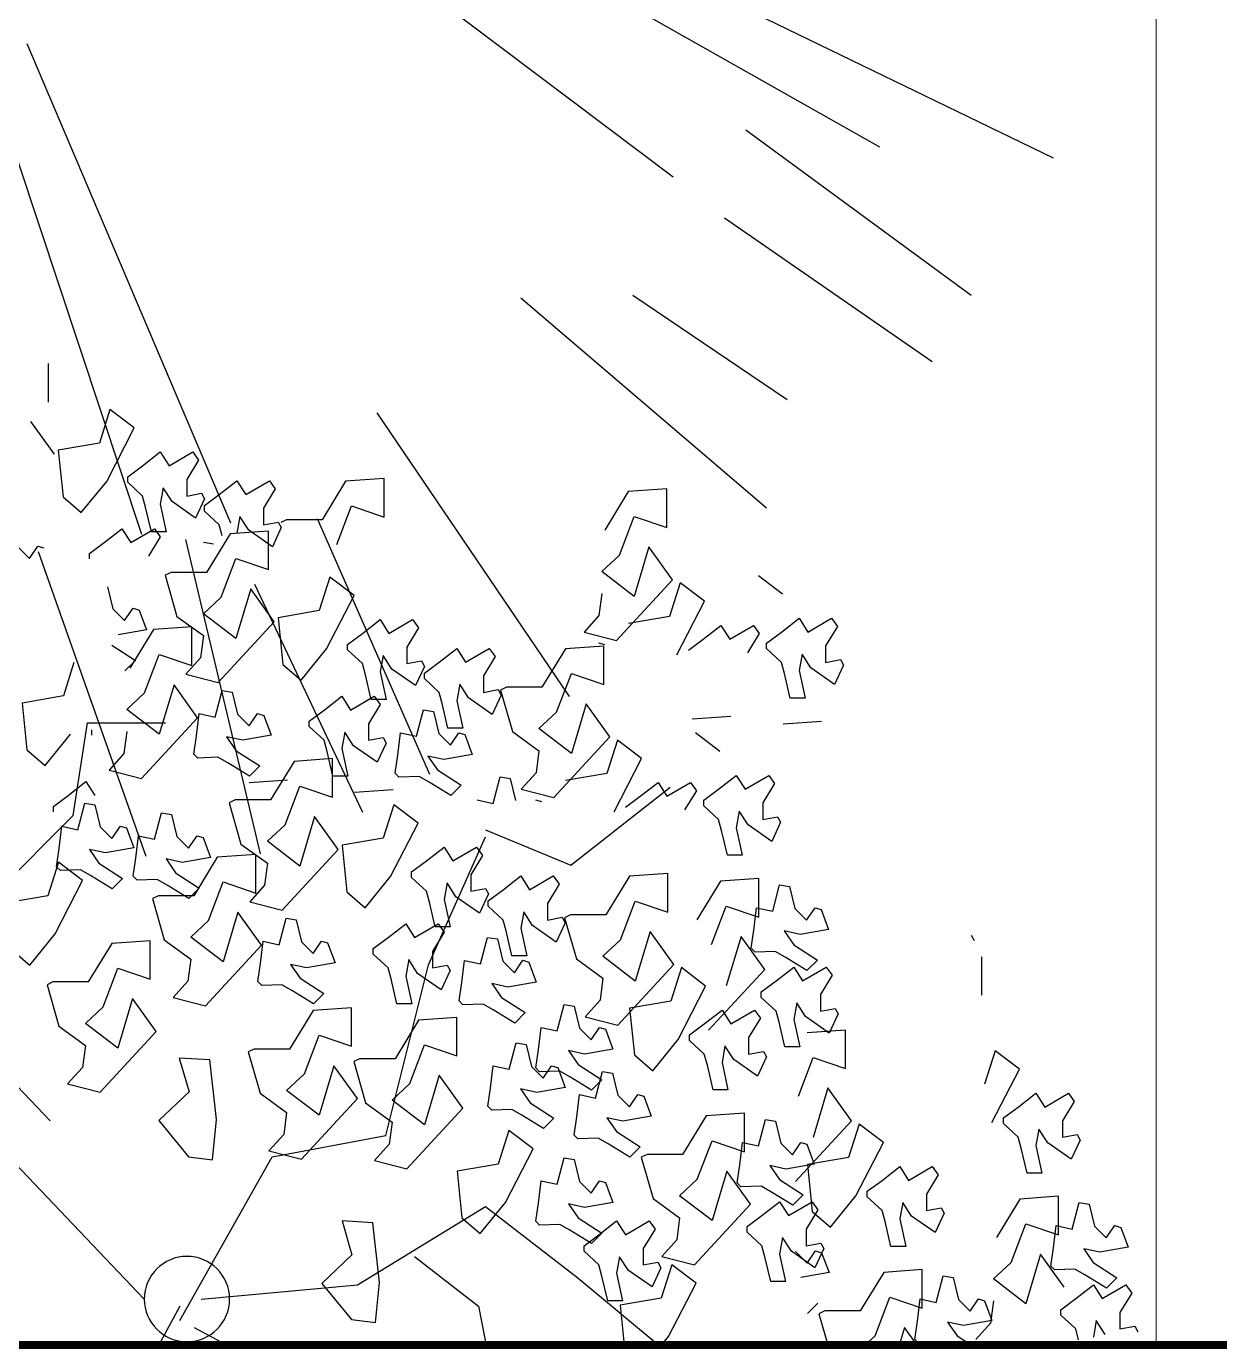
# Model space of a CAD drawing. Header units: metres. Extents: x -1655 to 449, y 40 to 361.
# Drawn here: x 144.75 to 145.338, y 49.435 to 50.084 of the extents above; entities that cross this region are included whole.
import ezdxf

# ---------------------------------------------------------------- set-up
doc = ezdxf.new("R2010")
doc.units = ezdxf.units.M
doc.header["$MEASUREMENT"] = 0
doc.linetypes.add('ACAD_ISO10W100', pattern=[18, 12, -3, 0, -3])
doc.layers.add('13', color=13, linetype='Continuous', lineweight=9)
doc.layers.add('Layer5', color=31, linetype='Continuous', lineweight=9)
doc.layers.add('paisajismo', color=7, linetype='Continuous')

# ---------------------------------------------------------------- blocks, each defined once
blk = doc.blocks.new('derakht1')
at = {"layer": 'paisajismo', "color": 96}
for p, q in [((4591.6645, 2088.10408), (4591.78703, 2088.03484)), ((4591.65431, 2088.09522), (4591.74302, 2088.02844)), ((4591.59147, 2088.06733), (4591.6297, 2087.95225)), ((4591.75827, 2088.0643), (4591.82402, 2088.03248)), ((4591.60524, 2088.05685), (4591.64868, 2087.95466)), ((4591.75852, 2088.03846), (4591.80656, 2088.00321)), ((4591.75396, 2088.01968), (4591.79821, 2087.98905)), ((4591.71051, 2088.00262), (4591.76289, 2087.95789)), ((4591.73445, 2088.00319), (4591.76731, 2087.98092)), ((4591.67981, 2087.97809), (4591.72085, 2087.91766)), ((4591.66711, 2087.95559), (4591.69109, 2087.90104)), ((4591.63903, 2087.95111), (4591.65496, 2087.8841)), ((4591.60762, 2087.94855), (4591.63061, 2087.88362)), ((4591.65377, 2087.94161), (4591.67678, 2087.89295))]:
    blk.add_line(p, q, dxfattribs=at)
blk = doc.blocks.new('A$C78ED2221')
at = {"layer": 'paisajismo', "color": 86}
for p, q in [((1.3266, 2.6002), (1.3185, 2.6046)), ((1.3225, 2.5788), (1.3266, 2.6002)), ((1.3748, 2.596), (1.3467, 2.5788)), ((1.3868, 2.5874), (1.3748, 2.596)), ((1.4416, 2.5906), (1.4343, 2.5492)), ((1.4706, 2.5798), (1.4416, 2.5906)), ((1.3467, 2.5788), (1.3225, 2.5788)), ((1.3667, 2.5529), (1.3868, 2.5874)), ((1.397, 2.5744), (1.3818, 2.5592)), ((1.4192, 2.5399), (1.397, 2.5744)), ((1.4552, 2.5588), (1.4732, 2.5711)), ((1.4732, 2.5711), (1.4706, 2.5798)), ((1.3145, 2.5573), (1.3346, 2.5443)), ((1.3868, 2.54), (1.3667, 2.5529)), ((1.3818, 2.5592), (1.4013, 2.5275)), ((1.4723, 2.5417), (1.4552, 2.5588)), ((1.3346, 2.5443), (1.3104, 2.54)), ((1.3667, 2.5142), (1.3868, 2.54)), ((1.4394, 2.5259), (1.4192, 2.5399)), ((1.4343, 2.5492), (1.4394, 2.5259)), ((1.5043, 2.534), (1.4723, 2.5417)), ((1.5067, 2.5194), (1.5043, 2.534)), ((1.3065, 2.5185), (1.3225, 2.5142)), ((1.3225, 2.5142), (1.3426, 2.4927)), ((1.3506, 2.4927), (1.3667, 2.5142)), ((1.4013, 2.5275), (1.4095, 2.5131)), ((1.4095, 2.5131), (1.4085, 2.4837)), ((1.4682, 2.5093), (1.5067, 2.5194)), ((1.598, 2.5207), (1.5699, 2.5078)), ((1.606, 2.5164), (1.598, 2.5207)), ((1.602, 2.495), (1.606, 2.5164)), ((1.3834, 2.4976), (1.4315, 2.4631)), ((1.4732, 2.4859), (1.4682, 2.5093)), ((1.5699, 2.5078), (1.5939, 2.4734)), ((1.6261, 2.495), (1.602, 2.495)), ((1.6542, 2.5121), (1.6261, 2.495)), ((1.6461, 2.4691), (1.6662, 2.5036)), ((1.6662, 2.5036), (1.6542, 2.5121)), ((1.3426, 2.4927), (1.3506, 2.4927)), ((1.4085, 2.4837), (1.4142, 2.478)), ((1.4142, 2.478), (1.4408, 2.4819)), ((1.4408, 2.4819), (1.4732, 2.4859)), ((1.4596, 2.489), (1.5159, 2.489)), ((1.4758, 2.4416), (1.4596, 2.489)), ((1.5159, 2.489), (1.5119, 2.433)), ((1.4315, 2.4631), (1.3592, 2.4416)), ((1.5899, 2.4561), (1.5498, 2.4648)), ((1.5498, 2.4648), (1.5498, 2.4433)), ((1.614, 2.4605), (1.5899, 2.4561)), ((1.5939, 2.4734), (1.614, 2.4605)), ((1.6662, 2.4561), (1.6461, 2.4691)), ((1.6461, 2.4304), (1.6662, 2.4561)), ((1.5498, 2.4433), (1.5859, 2.4347)), ((1.5119, 2.433), (1.4557, 2.3986)), ((1.5859, 2.4347), (1.602, 2.4304)), ((1.602, 2.4304), (1.6221, 2.4088)), ((1.6234, 2.3921), (1.7013, 2.4323)), ((1.6301, 2.4088), (1.6461, 2.4304)), ((1.7013, 2.4323), (1.7281, 2.3969)), ((1.6221, 2.4088), (1.6301, 2.4088)), ((1.3347, 2.3921), (1.3274, 2.3508)), ((1.3637, 2.3814), (1.3347, 2.3921)), ((1.3663, 2.3727), (1.3637, 2.3814)), ((1.7281, 2.3969), (1.6793, 2.3814)), ((1.3123, 2.3415), (1.2901, 2.376)), ((1.3483, 2.3604), (1.3663, 2.3727)), ((1.3654, 2.3433), (1.3483, 2.3604)), ((1.809, 2.3772), (1.8652, 2.3772)), ((1.8969, 2.3619), (1.8889, 2.3662)), ((1.3325, 2.3274), (1.3123, 2.3415)), ((1.3274, 2.3508), (1.3325, 2.3274)), ((1.3974, 2.3356), (1.3654, 2.3433)), ((1.3612, 2.3108), (1.3998, 2.321)), ((1.3998, 2.321), (1.3974, 2.3356)), ((1.4911, 2.3223), (1.463, 2.3094)), ((1.4991, 2.318), (1.4911, 2.3223)), ((1.3663, 2.2875), (1.3612, 2.3108)), ((1.463, 2.3094), (1.487, 2.275)), ((1.4951, 2.2965), (1.4991, 2.318)), ((1.5473, 2.3137), (1.5192, 2.2965)), ((1.5392, 2.2706), (1.5593, 2.3051)), ((1.5593, 2.3051), (1.5473, 2.3137)), ((1.2765, 2.2991), (1.3246, 2.2647)), ((1.3016, 2.2852), (1.3073, 2.2796)), ((1.3073, 2.2796), (1.3339, 2.2835)), ((1.3339, 2.2835), (1.3663, 2.2875)), ((1.3689, 2.2431), (1.3527, 2.2905)), ((1.3527, 2.2905), (1.409, 2.2905)), ((1.409, 2.2905), (1.405, 2.2345)), ((1.5192, 2.2965), (1.4951, 2.2965)), ((1.3246, 2.2647), (1.2523, 2.2431)), ((1.4429, 2.2664), (1.4429, 2.2449)), ((1.483, 2.2577), (1.4429, 2.2664)), ((1.487, 2.275), (1.5071, 2.262)), ((1.5593, 2.2577), (1.5392, 2.2706)), ((1.4429, 2.2449), (1.479, 2.2363)), ((1.5071, 2.262), (1.483, 2.2577)), ((1.5392, 2.2319), (1.5593, 2.2577)), ((1.405, 2.2345), (1.3488, 2.2002)), ((1.479, 2.2363), (1.4951, 2.2319)), ((1.4951, 2.2319), (1.5152, 2.2104)), ((1.5165, 2.1936), (1.5944, 2.2338)), ((1.5232, 2.2104), (1.5392, 2.2319)), ((1.5944, 2.2338), (1.6212, 2.1984)), ((1.5152, 2.2104), (1.5232, 2.2104)), ((1.4709, 2.1566), (1.5165, 2.1936)), ((1.5374, 2.1056), (1.6258, 2.1874)), ((1.6212, 2.1984), (1.5724, 2.1829)), ((1.6258, 2.1874), (1.6739, 2.1529)), ((1.5724, 2.1829), (1.5621, 2.123)), ((1.7182, 2.1314), (1.7021, 2.1788)), ((1.7021, 2.1788), (1.7583, 2.1788)), ((1.782, 2.1678), (1.7538, 2.1548)), ((1.7583, 2.1788), (1.7543, 2.1228)), ((1.79, 2.1634), (1.782, 2.1678)), ((2.2905, 2.1755), (2.2624, 2.1626)), ((2.2985, 2.1712), (2.2905, 2.1755)), ((2.2945, 2.1497), (2.2985, 2.1712)), ((1.4046, 2.1546), (1.3973, 2.1133)), ((1.4336, 2.1438), (1.4046, 2.1546)), ((1.494, 2.1299), (1.4709, 2.1566)), ((1.6739, 2.1529), (1.6017, 2.1314)), ((1.7538, 2.1548), (1.7779, 2.1205)), ((1.7859, 2.142), (1.79, 2.1634)), ((1.8382, 2.1592), (1.8101, 2.142)), ((1.8301, 2.1161), (1.8502, 2.1506)), ((1.8502, 2.1506), (1.8382, 2.1592)), ((1.905, 2.1538), (1.8977, 2.1124)), ((1.9341, 2.143), (1.905, 2.1538)), ((2.2624, 2.1626), (2.2865, 2.1282)), ((2.3186, 2.1497), (2.2945, 2.1497)), ((2.3468, 2.1669), (2.3186, 2.1497)), ((2.3386, 2.1239), (2.3587, 2.1583)), ((2.3587, 2.1583), (2.3468, 2.1669)), ((1.4398, 2.147), (1.4116, 2.1341)), ((1.4116, 2.1341), (1.4357, 2.0997)), ((1.4182, 2.1228), (1.4362, 2.1351)), ((1.4362, 2.1351), (1.4336, 2.1438)), ((1.4478, 2.1427), (1.4398, 2.147)), ((1.4437, 2.1213), (1.4478, 2.1427)), ((1.4879, 2.0954), (1.508, 2.1299)), ((1.5621, 2.123), (1.494, 2.1299)), ((1.508, 2.1299), (1.496, 2.1384)), ((1.5628, 2.133), (1.5555, 2.0917)), ((1.5919, 2.1223), (1.5628, 2.133)), ((1.662, 2.1099), (1.7182, 2.1314)), ((1.8101, 2.142), (1.7859, 2.142)), ((1.8604, 2.1376), (1.8452, 2.1224)), ((1.8827, 2.1031), (1.8604, 2.1376)), ((1.9186, 2.122), (1.9367, 2.1343)), ((1.9367, 2.1343), (1.9341, 2.143)), ((2.2084, 2.1438), (2.2044, 2.0878)), ((1.4353, 2.1057), (1.4182, 2.1228)), ((1.4679, 2.1213), (1.4437, 2.1213)), ((1.5182, 2.1169), (1.503, 2.1016)), ((1.5405, 2.0823), (1.5182, 2.1169)), ((1.5764, 2.1013), (1.5945, 2.1135)), ((1.5945, 2.1135), (1.5919, 2.1223)), ((1.7738, 2.1032), (1.7337, 2.1119)), ((1.7337, 2.1119), (1.7337, 2.0903)), ((1.7779, 2.1205), (1.798, 2.1075)), ((1.8502, 2.1032), (1.8301, 2.1161)), ((1.8452, 2.1224), (1.8647, 2.0907)), ((1.8977, 2.1124), (1.9028, 2.0891)), ((1.9357, 2.1049), (1.9186, 2.122)), ((2.2423, 2.1196), (2.2423, 2.0981)), ((2.2824, 2.1109), (2.2423, 2.1196)), ((2.3066, 2.1153), (2.2824, 2.1109)), ((2.2865, 2.1282), (2.3066, 2.1153)), ((2.3587, 2.1109), (2.3386, 2.1239)), ((2.3386, 2.0851), (2.3587, 2.1109)), ((1.4316, 2.0824), (1.3915, 2.0911)), ((1.3915, 2.0911), (1.3915, 2.0696)), ((1.4357, 2.0997), (1.4558, 2.0868)), ((1.508, 2.0824), (1.4879, 2.0954)), ((1.503, 2.1016), (1.5225, 2.07)), ((1.5555, 2.0917), (1.5606, 2.0683)), ((1.5935, 2.0842), (1.5764, 2.1013)), ((1.798, 2.1075), (1.7738, 2.1032)), ((1.8301, 2.0774), (1.8502, 2.1032)), ((1.8647, 2.0907), (1.873, 2.0763)), ((1.9028, 2.0891), (1.8827, 2.1031)), ((1.9678, 2.0972), (1.9357, 2.1049)), ((1.9702, 2.0826), (1.9678, 2.0972)), ((2.2423, 2.0981), (2.2784, 2.0895)), ((1.4558, 2.0868), (1.4316, 2.0824)), ((1.4879, 2.0567), (1.508, 2.0824)), ((1.5606, 2.0683), (1.5405, 2.0823)), ((1.6256, 2.0764), (1.5935, 2.0842)), ((1.628, 2.0619), (1.6256, 2.0764)), ((1.7337, 2.0903), (1.7699, 2.0817)), ((1.7699, 2.0817), (1.7859, 2.0774)), ((1.7859, 2.0774), (1.806, 2.0559)), ((1.814, 2.0559), (1.8301, 2.0774)), ((1.873, 2.0763), (1.872, 2.0469)), ((1.9316, 2.0725), (1.9702, 2.0826)), ((1.9366, 2.0491), (1.9316, 2.0725)), ((2.0614, 2.0839), (2.0333, 2.071)), ((2.0694, 2.0796), (2.0614, 2.0839)), ((2.0654, 2.0581), (2.0694, 2.0796)), ((2.1177, 2.0753), (2.0895, 2.0581)), ((2.1296, 2.0667), (2.1177, 2.0753)), ((2.2784, 2.0895), (2.2945, 2.0851)), ((2.2945, 2.0851), (2.3146, 2.0636)), ((2.3226, 2.0636), (2.3386, 2.0851)), ((2.3938, 2.087), (2.4206, 2.0516)), ((1.5894, 2.0517), (1.628, 2.0619)), ((1.7192, 2.0632), (1.6911, 2.0503)), ((1.7272, 2.0589), (1.7192, 2.0632)), ((1.7232, 2.0374), (1.7272, 2.0589)), ((1.7755, 2.0546), (1.7473, 2.0374)), ((1.7584, 1.979), (1.8468, 2.0608)), ((1.7874, 2.046), (1.7755, 2.0546)), ((1.806, 2.0559), (1.814, 2.0559)), ((1.8468, 2.0608), (1.8949, 2.0263)), ((2.0333, 2.071), (2.0574, 2.0366)), ((2.0895, 2.0581), (2.0654, 2.0581)), ((2.1096, 2.0323), (2.1296, 2.0667)), ((2.3364, 2.0529), (2.3083, 2.0357)), ((2.3146, 2.0636), (2.3226, 2.0636)), ((2.3484, 2.0443), (2.3364, 2.0529)), ((1.5944, 2.0284), (1.5894, 2.0517)), ((1.6911, 2.0503), (1.7152, 2.0159)), ((1.7473, 2.0374), (1.7232, 2.0374)), ((1.7674, 2.0115), (1.7874, 2.046)), ((1.872, 2.0469), (1.8776, 2.0412)), ((1.8776, 2.0412), (1.9042, 2.0451)), ((1.9042, 2.0451), (1.9366, 2.0491)), ((1.9231, 2.0522), (1.9793, 2.0522)), ((1.9392, 2.0048), (1.9231, 2.0522)), ((1.9793, 2.0522), (1.9753, 1.9962)), ((2.0574, 2.0366), (2.0775, 2.0237)), ((2.3283, 2.0098), (2.3484, 2.0443)), ((1.562, 2.0244), (1.5944, 2.0284)), ((1.5809, 2.0314), (1.6371, 2.0314)), ((1.597, 1.984), (1.5809, 2.0314)), ((1.6371, 2.0314), (1.6331, 1.9754)), ((1.7152, 2.0159), (1.7353, 2.0029)), ((1.8949, 2.0263), (1.8227, 2.0048)), ((2.0533, 2.0193), (2.0132, 2.028)), ((2.0132, 2.028), (2.0132, 2.0065)), ((2.0775, 2.0237), (2.0533, 2.0193)), ((2.1296, 2.0193), (2.1096, 2.0323)), ((2.1096, 1.9935), (2.1296, 2.0193)), ((1.7111, 1.9986), (1.671, 2.0073)), ((1.671, 2.0073), (1.671, 1.9858)), ((1.7353, 2.0029), (1.7111, 1.9986)), ((1.7874, 1.9986), (1.7674, 2.0115)), ((1.7674, 1.9728), (1.7874, 1.9986)), ((1.883, 1.9833), (1.9392, 2.0048)), ((1.9753, 1.9962), (1.9191, 1.9618)), ((2.0132, 2.0065), (2.0493, 1.9979)), ((2.0493, 1.9979), (2.0654, 1.9935)), ((2.1647, 1.9954), (2.1915, 1.96)), ((2.2155, 2.0112), (2.2116, 1.9552)), ((2.3484, 1.9969), (2.3283, 2.0098)), ((2.3283, 1.9711), (2.3484, 1.9969)), ((1.5408, 1.9626), (1.597, 1.984)), ((1.671, 1.9858), (1.7071, 1.9772)), ((1.7071, 1.9772), (1.7232, 1.9728)), ((2.0654, 1.9935), (2.0855, 1.972)), ((2.0935, 1.972), (2.1096, 1.9935)), ((1.3115, 1.9205), (1.3894, 1.9607)), ((1.6331, 1.9754), (1.5769, 1.9411)), ((1.7232, 1.9728), (1.7433, 1.9513)), ((1.7446, 1.9345), (1.8225, 1.9747)), ((1.7513, 1.9513), (1.7674, 1.9728)), ((1.8225, 1.9747), (1.8494, 1.9393)), ((2.1073, 1.9613), (2.0792, 1.9441)), ((2.0855, 1.972), (2.0935, 1.972)), ((2.1193, 1.9527), (2.1073, 1.9613)), ((2.3056, 1.9328), (2.3835, 1.973)), ((2.3122, 1.9496), (2.3283, 1.9711)), ((2.3835, 1.973), (2.4103, 1.9376)), ((1.5769, 1.9411), (1.5769, 1.8894)), ((1.7433, 1.9513), (1.7513, 1.9513)), ((1.8494, 1.9393), (1.8005, 1.9238)), ((2.0992, 1.9183), (2.1193, 1.9527)), ((1.2659, 1.8835), (1.3115, 1.9205)), ((1.6991, 1.8975), (1.7446, 1.9345)), ((1.7655, 1.8465), (1.8539, 1.9283)), ((1.8539, 1.9283), (1.9021, 1.8938)), ((1.9302, 1.9197), (1.9864, 1.9197)), ((1.9463, 1.8722), (1.9302, 1.9197)), ((1.9864, 1.9197), (1.9825, 1.8637)), ((1.9987, 1.7781), (2.1127, 1.9232)), ((2.1193, 1.9053), (2.0992, 1.9183)), ((2.4149, 1.9266), (2.463, 1.8921)), ((1.3972, 1.7885), (1.2935, 1.9129)), ((1.3674, 1.9099), (1.3571, 1.8499)), ((1.4158, 1.8837), (1.4198, 1.9051)), ((1.4681, 1.9009), (1.4399, 1.8837)), ((1.48, 1.8923), (1.4681, 1.9009)), ((2.0992, 1.8795), (2.1193, 1.9053)), ((2.4911, 1.918), (2.5473, 1.918)), ((2.5072, 1.8706), (2.4911, 1.918)), ((2.5473, 1.918), (2.5434, 1.862)), ((1.3837, 1.8966), (1.4078, 1.8622)), ((1.4399, 1.8837), (1.4158, 1.8837)), ((1.4599, 1.8578), (1.48, 1.8923)), ((1.5728, 1.8808), (1.5126, 1.898)), ((1.5769, 1.8894), (1.5728, 1.8808)), ((1.6327, 1.8955), (1.6254, 1.8542)), ((1.6617, 1.8847), (1.6327, 1.8955)), ((1.6643, 1.876), (1.6617, 1.8847)), ((1.9021, 1.8938), (1.8298, 1.8722)), ((2.0765, 1.8412), (2.1544, 1.8814)), ((2.1544, 1.8814), (2.1812, 1.846)), ((2.463, 1.8921), (2.3907, 1.8706)), ((1.4078, 1.8622), (1.4279, 1.8492)), ((1.5881, 1.8793), (1.5729, 1.8641)), ((1.5729, 1.8641), (1.5924, 1.8324)), ((1.6103, 1.8448), (1.5881, 1.8793)), ((1.6463, 1.8637), (1.6643, 1.876)), ((1.6634, 1.8466), (1.6463, 1.8637)), ((1.8298, 1.8722), (1.8659, 1.8249)), ((1.8901, 1.8508), (1.9463, 1.8722)), ((1.9825, 1.8637), (1.9262, 1.8293)), ((2.0831, 1.858), (2.0992, 1.8795)), ((2.451, 1.8491), (2.5072, 1.8706)), ((2.5434, 1.862), (2.4871, 1.8276)), ((1.3571, 1.8499), (1.289, 1.8568)), ((1.4037, 1.8449), (1.3636, 1.8536)), ((1.3636, 1.8536), (1.3636, 1.832)), ((1.4279, 1.8492), (1.4037, 1.8449)), ((1.48, 1.8449), (1.4599, 1.8578)), ((1.4599, 1.8191), (1.48, 1.8449)), ((1.6305, 1.8308), (1.6103, 1.8448)), ((1.6254, 1.8542), (1.6305, 1.8308)), ((1.7776, 1.7991), (1.7655, 1.8465)), ((1.8659, 1.8249), (1.8901, 1.8508)), ((2.4269, 1.8232), (2.451, 1.8491)), ((1.3636, 1.832), (1.3997, 1.8235)), ((1.3997, 1.8235), (1.4158, 1.8191)), ((1.4624, 1.8234), (1.4471, 1.8082)), ((1.4846, 1.7889), (1.4624, 1.8234)), ((1.5069, 1.8396), (1.4997, 1.7983)), ((1.536, 1.8289), (1.5069, 1.8396)), ((1.5386, 1.8201), (1.536, 1.8289)), ((1.5924, 1.8324), (1.6006, 1.818)), ((1.6592, 1.8142), (1.6978, 1.8243)), ((1.7081, 1.7889), (1.6859, 1.8234)), ((1.7305, 1.8396), (1.7232, 1.7983)), ((1.8338, 1.8249), (1.8017, 1.8207)), ((1.862, 1.7862), (1.8338, 1.8249)), ((1.9262, 1.8293), (1.9262, 1.7776)), ((2.1858, 1.835), (2.2339, 1.8005)), ((2.2782, 1.779), (2.262, 1.8264)), ((2.262, 1.8264), (2.3183, 1.8264)), ((2.3183, 1.8264), (2.3143, 1.7704)), ((1.4158, 1.8191), (1.4359, 1.7976)), ((1.4439, 1.7976), (1.4599, 1.8191)), ((1.4471, 1.8082), (1.4666, 1.7766)), ((1.5206, 1.8078), (1.5386, 1.8201)), ((1.5376, 1.7907), (1.5206, 1.8078)), ((1.6006, 1.818), (1.5996, 1.7886)), ((1.6643, 1.7908), (1.6592, 1.8142)), ((1.6707, 1.8082), (1.6902, 1.7766)), ((1.7612, 1.7907), (1.7441, 1.8078)), ((1.8017, 1.8207), (1.7776, 1.7991)), ((1.5009, 1.6538), (1.3972, 1.7885)), ((1.4359, 1.7976), (1.4439, 1.7976)), ((1.5047, 1.7749), (1.4846, 1.7889)), ((1.4997, 1.7983), (1.5047, 1.7749)), ((1.5697, 1.783), (1.5376, 1.7907)), ((1.5996, 1.7886), (1.6053, 1.7829)), ((1.6053, 1.7829), (1.6319, 1.7868)), ((1.6319, 1.7868), (1.6643, 1.7908)), ((1.7283, 1.7749), (1.7081, 1.7889)), ((1.7232, 1.7983), (1.7283, 1.7749)), ((1.7932, 1.783), (1.7612, 1.7907)), ((1.9222, 1.769), (1.862, 1.7862)), ((2.2339, 1.8005), (2.1616, 1.779)), ((1.4666, 1.7766), (1.4749, 1.7621)), ((1.5721, 1.7685), (1.5697, 1.783)), ((1.6746, 1.7697), (1.6673, 1.7284)), ((1.7037, 1.759), (1.6746, 1.7697)), ((1.6902, 1.7766), (1.6984, 1.7621)), ((1.7571, 1.7583), (1.7956, 1.7685)), ((1.7956, 1.7685), (1.7932, 1.783)), ((1.9149, 1.7698), (1.8867, 1.7568)), ((1.9229, 1.7654), (1.9149, 1.7698)), ((1.9188, 1.744), (1.9229, 1.7654)), ((1.9262, 1.7776), (1.9222, 1.769)), ((2.0505, 1.6538), (1.9987, 1.7781)), ((2.2219, 1.7575), (2.2782, 1.779)), ((2.3143, 1.7704), (2.2581, 1.736)), ((1.4749, 1.7621), (1.4739, 1.7327)), ((1.5385, 1.7349), (1.5335, 1.7583)), ((1.63, 1.7535), (1.6148, 1.7383)), ((1.6522, 1.719), (1.63, 1.7535)), ((1.6882, 1.738), (1.7063, 1.7502)), ((1.6984, 1.7621), (1.6974, 1.7327)), ((1.7063, 1.7502), (1.7037, 1.759)), ((1.7621, 1.7349), (1.7571, 1.7583)), ((1.8867, 1.7568), (1.9108, 1.7224)), ((1.9711, 1.7612), (1.943, 1.744)), ((1.963, 1.7181), (1.9831, 1.7526)), ((1.9831, 1.7526), (1.9711, 1.7612)), ((2.1978, 1.7317), (2.2219, 1.7575)), ((1.4739, 1.7327), (1.4795, 1.727)), ((1.4795, 1.727), (1.5061, 1.7309)), ((1.5061, 1.7309), (1.5385, 1.7349)), ((1.6148, 1.7383), (1.6343, 1.7067)), ((1.6673, 1.7284), (1.6724, 1.705)), ((1.7053, 1.7209), (1.6882, 1.738)), ((1.6974, 1.7327), (1.7031, 1.727)), ((1.7031, 1.727), (1.7297, 1.7309)), ((1.7297, 1.7309), (1.7621, 1.7349)), ((1.8283, 1.7278), (1.821, 1.6865)), ((1.8574, 1.7171), (1.8283, 1.7278)), ((1.943, 1.744), (1.9188, 1.744)), ((2.2581, 1.736), (2.2581, 1.6843)), ((1.5071, 1.683), (1.585, 1.7232)), ((1.585, 1.7232), (1.6118, 1.6878)), ((1.7373, 1.7131), (1.7053, 1.7209)), ((1.7397, 1.6986), (1.7373, 1.7131)), ((1.7837, 1.7116), (1.7685, 1.6964)), ((1.806, 1.6771), (1.7837, 1.7116)), ((1.8419, 1.696), (1.86, 1.7083)), ((1.9067, 1.7052), (1.8666, 1.7139)), ((1.8666, 1.7139), (1.8666, 1.6923)), ((1.9309, 1.7095), (1.9067, 1.7052)), ((1.9108, 1.7224), (1.9309, 1.7095)), ((1.9831, 1.7052), (1.963, 1.7181)), ((1.6343, 1.7067), (1.6426, 1.6923)), ((1.6426, 1.6923), (1.6415, 1.6628)), ((1.7012, 1.6884), (1.7397, 1.6986)), ((1.7062, 1.6651), (1.7012, 1.6884)), ((1.7685, 1.6964), (1.788, 1.6648)), ((1.859, 1.679), (1.8419, 1.696)), ((1.8666, 1.6923), (1.9028, 1.6837)), ((1.963, 1.6794), (1.9831, 1.7052)), ((2.254, 1.6757), (2.1938, 1.6929)), ((1.3557, 1.6434), (1.2002, 1.6745)), ((1.4615, 1.646), (1.5071, 1.683)), ((1.563, 1.6723), (1.5527, 1.6124)), ((1.6118, 1.6878), (1.563, 1.6723)), ((1.8261, 1.6631), (1.806, 1.6771)), ((1.821, 1.6865), (1.8261, 1.6631)), ((1.8911, 1.6712), (1.859, 1.679)), ((1.8935, 1.6567), (1.8911, 1.6712)), ((1.9028, 1.6837), (1.9188, 1.6794)), ((1.9188, 1.6794), (1.9389, 1.6578)), ((1.9469, 1.6578), (1.963, 1.6794)), ((2.2467, 1.6765), (2.2186, 1.6635)), ((2.2547, 1.6721), (2.2467, 1.6765)), ((2.2506, 1.6507), (2.2547, 1.6721)), ((2.2581, 1.6843), (2.254, 1.6757)), ((1.3869, 1.4672), (1.5009, 1.6538)), ((1.6415, 1.6628), (1.6472, 1.6572)), ((1.6472, 1.6572), (1.6738, 1.661)), ((1.6738, 1.661), (1.7062, 1.6651)), ((1.788, 1.6648), (1.7963, 1.6504)), ((1.7963, 1.6504), (1.7952, 1.6209)), ((1.8549, 1.6465), (1.8935, 1.6567)), ((1.9568, 1.658), (1.9287, 1.645)), ((1.9389, 1.6578), (1.9469, 1.6578)), ((1.9648, 1.6536), (1.9568, 1.658)), ((1.9607, 1.6322), (1.9648, 1.6536)), ((2.2186, 1.6635), (2.2426, 1.6292)), ((2.2748, 1.6507), (2.2506, 1.6507)), ((2.3029, 1.6679), (2.2748, 1.6507)), ((2.2948, 1.6248), (2.3149, 1.6593)), ((2.3149, 1.6593), (2.3029, 1.6679)), ((1.4283, 1.5501), (1.3557, 1.6434)), ((1.4846, 1.6193), (1.4615, 1.646)), ((1.8599, 1.6231), (1.8549, 1.6465)), ((1.9287, 1.645), (1.9527, 1.6107)), ((1.9849, 1.6322), (1.9607, 1.6322)), ((2.013, 1.6494), (1.9849, 1.6322)), ((2.0049, 1.6063), (2.025, 1.6408)), ((2.025, 1.6408), (2.013, 1.6494)), ((2.1602, 1.6345), (2.1529, 1.5932)), ((2.1892, 1.6238), (2.1602, 1.6345)), ((1.5527, 1.6124), (1.4846, 1.6193)), ((1.7206, 1.6122), (1.7768, 1.6122)), ((1.7367, 1.5648), (1.7206, 1.6122)), ((1.7768, 1.6122), (1.7729, 1.5562)), ((1.7952, 1.6209), (1.8009, 1.6152)), ((1.8009, 1.6152), (1.8275, 1.6191)), ((1.8275, 1.6191), (1.8599, 1.6231)), ((2.1156, 1.6183), (2.1003, 1.6031)), ((2.1378, 1.5838), (2.1156, 1.6183)), ((2.1738, 1.6028), (2.1918, 1.615)), ((2.1918, 1.615), (2.1892, 1.6238)), ((2.1985, 1.6206), (2.1985, 1.599)), ((2.2386, 1.6119), (2.1985, 1.6206)), ((2.2627, 1.6162), (2.2386, 1.6119)), ((2.2426, 1.6292), (2.2627, 1.6162)), ((2.3149, 1.6119), (2.2948, 1.6248)), ((2.2948, 1.5861), (2.3149, 1.6119)), ((1.845, 1.6021), (1.8169, 1.5891)), ((1.853, 1.5977), (1.845, 1.6021)), ((1.849, 1.5763), (1.853, 1.5977)), ((1.9012, 1.5935), (1.8731, 1.5763)), ((1.9132, 1.5849), (1.9012, 1.5935)), ((1.9487, 1.5934), (1.9086, 1.6021)), ((1.9086, 1.6021), (1.9086, 1.5805)), ((1.9728, 1.5977), (1.9487, 1.5934)), ((1.9527, 1.6107), (1.9728, 1.5977)), ((2.025, 1.5934), (2.0049, 1.6063)), ((2.0049, 1.5676), (2.025, 1.5934)), ((2.1003, 1.6031), (2.1198, 1.5715)), ((2.1529, 1.5932), (2.1579, 1.5698)), ((2.1908, 1.5857), (2.1738, 1.6028)), ((2.1985, 1.599), (2.2346, 1.5904)), ((1.8169, 1.5891), (1.8409, 1.5548)), ((1.8731, 1.5763), (1.849, 1.5763)), ((1.8931, 1.5504), (1.9132, 1.5849)), ((1.9086, 1.5805), (1.9447, 1.5719)), ((2.1579, 1.5698), (2.1378, 1.5838)), ((2.2229, 1.5779), (2.1908, 1.5857)), ((2.2253, 1.5634), (2.2229, 1.5779)), ((2.2346, 1.5904), (2.2506, 1.5861)), ((2.2506, 1.5861), (2.2707, 1.5646)), ((2.2788, 1.5646), (2.2948, 1.5861)), ((1.6805, 1.5434), (1.7367, 1.5648)), ((1.7729, 1.5562), (1.7166, 1.5219)), ((1.8409, 1.5548), (1.861, 1.5418)), ((1.9447, 1.5719), (1.9607, 1.5676)), ((1.9607, 1.5676), (1.9808, 1.5461)), ((1.9822, 1.5153), (2.0601, 1.5555)), ((1.9889, 1.5461), (2.0049, 1.5676)), ((2.0601, 1.5555), (2.0869, 1.5201)), ((2.1198, 1.5715), (2.1281, 1.5571)), ((2.1281, 1.5571), (2.1271, 1.5276)), ((2.1867, 1.5532), (2.2253, 1.5634)), ((2.2886, 1.5647), (2.2605, 1.5518)), ((2.2707, 1.5646), (2.2788, 1.5646)), ((2.2966, 1.5604), (2.2886, 1.5647)), ((2.2926, 1.5389), (2.2966, 1.5604)), ((2.3448, 1.5561), (2.3167, 1.5389)), ((2.3568, 1.5475), (2.3448, 1.5561)), ((1.8369, 1.5375), (1.7968, 1.5462)), ((1.7968, 1.5462), (1.7968, 1.5246)), ((1.861, 1.5418), (1.8369, 1.5375)), ((1.9132, 1.5375), (1.8931, 1.5504)), ((1.8931, 1.5117), (1.9132, 1.5375)), ((1.9808, 1.5461), (1.9889, 1.5461)), ((2.1918, 1.5299), (2.1867, 1.5532)), ((2.2605, 1.5518), (2.2845, 1.5174)), ((2.3167, 1.5389), (2.2926, 1.5389)), ((2.3367, 1.513), (2.3568, 1.5475)), ((1.7166, 1.5219), (1.7166, 1.4702)), ((1.7968, 1.5246), (1.8329, 1.516)), ((1.8329, 1.516), (1.849, 1.5117)), ((1.9366, 1.4783), (1.9822, 1.5153)), ((2.0869, 1.5201), (2.0381, 1.5046)), ((2.1087, 1.519), (2.1047, 1.463)), ((2.1271, 1.5276), (2.1327, 1.522)), ((2.1327, 1.522), (2.1593, 1.5258)), ((2.1593, 1.5258), (2.1918, 1.5299)), ((2.2845, 1.5174), (2.3046, 1.5044)), ((1.849, 1.5117), (1.869, 1.4902)), ((1.8771, 1.4902), (1.8931, 1.5117)), ((2.0381, 1.5046), (2.0278, 1.4447)), ((2.1768, 1.5088), (2.1487, 1.4959)), ((2.1848, 1.5045), (2.1768, 1.5088)), ((2.1808, 1.483), (2.1848, 1.5045)), ((2.233, 1.5002), (2.2049, 1.483)), ((2.245, 1.4916), (2.233, 1.5002)), ((2.2404, 1.5088), (2.2404, 1.4873)), ((2.2805, 1.5001), (2.2404, 1.5088)), ((2.3046, 1.5044), (2.2805, 1.5001)), ((2.3568, 1.5001), (2.3367, 1.513)), ((2.3367, 1.4743), (2.3568, 1.5001)), ((2.5064, 1.5058), (2.5626, 1.5058)), ((2.5225, 1.4584), (2.5064, 1.5058)), ((2.5626, 1.5058), (2.5587, 1.4498)), ((1.7126, 1.4616), (1.6524, 1.4788)), ((1.869, 1.4902), (1.8771, 1.4902)), ((1.9597, 1.4516), (1.9366, 1.4783)), ((2.1487, 1.4959), (2.1728, 1.4615)), ((2.2049, 1.483), (2.1808, 1.483)), ((2.2249, 1.4571), (2.245, 1.4916)), ((2.2404, 1.4873), (2.2765, 1.4787)), ((2.2765, 1.4787), (2.2926, 1.4743)), ((1.3661, 1.2392), (1.3869, 1.4672)), ((1.5699, 1.3853), (1.6583, 1.4671)), ((1.6583, 1.4671), (1.7064, 1.4327)), ((1.7166, 1.4702), (1.7126, 1.4616)), ((1.7346, 1.4585), (1.7908, 1.4585)), ((1.7507, 1.4111), (1.7346, 1.4585)), ((1.7908, 1.4585), (1.7868, 1.4025)), ((2.1728, 1.4615), (2.1929, 1.4485)), ((2.2926, 1.4743), (2.3127, 1.4528)), ((2.314, 1.422), (2.3919, 1.4622)), ((2.3207, 1.4528), (2.3367, 1.4743)), ((2.3919, 1.4622), (2.4187, 1.4268)), ((2.4663, 1.437), (2.5225, 1.4584)), ((2.0216, 1.4392), (2.0698, 1.4047)), ((2.1286, 1.4529), (2.1286, 1.4314)), ((2.1687, 1.4442), (2.1286, 1.4529)), ((2.1929, 1.4485), (2.1687, 1.4442)), ((2.245, 1.4442), (2.2249, 1.4571)), ((2.2249, 1.4184), (2.245, 1.4442)), ((2.3127, 1.4528), (2.3207, 1.4528)), ((2.5587, 1.4498), (2.5024, 1.4154)), ((1.7064, 1.4327), (1.6342, 1.4111)), ((2.0979, 1.4306), (2.1541, 1.4306)), ((2.114, 1.3832), (2.0979, 1.4306)), ((2.1286, 1.4314), (2.1647, 1.4228)), ((2.1541, 1.4306), (2.1501, 1.3746)), ((2.1647, 1.4228), (2.1808, 1.4184)), ((2.2684, 1.385), (2.314, 1.422)), ((2.4187, 1.4268), (2.3699, 1.4114)), ((1.6342, 1.4111), (1.6703, 1.3638)), ((1.6945, 1.3897), (1.7507, 1.4111)), ((1.7868, 1.4025), (1.7306, 1.3682)), ((1.8117, 1.4182), (1.7965, 1.403)), ((1.7965, 1.403), (1.8159, 1.3713)), ((1.8339, 1.3837), (1.8117, 1.4182)), ((2.0698, 1.4047), (1.9975, 1.3832)), ((2.1808, 1.4184), (2.2009, 1.3969)), ((2.2089, 1.3969), (2.2249, 1.4184)), ((2.3699, 1.4114), (2.3596, 1.3514)), ((2.5024, 1.4154), (2.5024, 1.3638)), ((1.3246, 1.2289), (1.2417, 1.3843)), ((1.582, 1.338), (1.5699, 1.3853)), ((1.6703, 1.3638), (1.6945, 1.3897)), ((2.0578, 1.3617), (2.114, 1.3832)), ((2.2009, 1.3969), (2.2089, 1.3969)), ((2.2915, 1.3583), (2.2684, 1.385)), ((1.6382, 1.3638), (1.606, 1.3596)), ((1.6663, 1.3251), (1.6382, 1.3638)), ((1.7306, 1.3682), (1.7306, 1.3165)), ((1.8159, 1.3713), (1.8242, 1.3569)), ((2.1501, 1.3746), (2.0939, 1.3402)), ((2.1226, 1.3653), (2.1187, 1.3093)), ((2.5024, 1.3638), (2.4984, 1.3552)), ((1.606, 1.3596), (1.582, 1.338)), ((1.9453, 1.3101), (1.9332, 1.3574)), ((2.265, 1.2641), (2.3535, 1.3459)), ((2.3596, 1.3514), (2.2915, 1.3583)), ((2.3535, 1.3459), (2.4016, 1.3114)), ((2.491, 1.3559), (2.4629, 1.343)), ((2.4629, 1.343), (2.487, 1.3086)), ((2.4991, 1.3516), (2.491, 1.3559)), ((2.495, 1.3301), (2.4991, 1.3516)), ((2.5473, 1.3473), (2.5192, 1.3301)), ((2.5593, 1.3387), (2.5473, 1.3473)), ((1.7265, 1.3079), (1.6663, 1.3251)), ((1.7935, 1.2456), (1.8819, 1.3274)), ((1.8819, 1.3274), (1.93, 1.2929)), ((1.9694, 1.3316), (1.9453, 1.3101)), ((2.0296, 1.2971), (2.0015, 1.3359)), ((2.0939, 1.3402), (2.0939, 1.2886)), ((2.1435, 1.3249), (2.1283, 1.3097)), ((2.1657, 1.2904), (2.1435, 1.3249)), ((2.1881, 1.3411), (2.1808, 1.2998)), ((2.2171, 1.3304), (2.1881, 1.3411)), ((2.2197, 1.3216), (2.2171, 1.3304)), ((2.4458, 1.2899), (2.4297, 1.3373)), ((2.4297, 1.3373), (2.4859, 1.3373)), ((2.4859, 1.3373), (2.482, 1.2813)), ((2.5192, 1.3301), (2.495, 1.3301)), ((2.5392, 1.3043), (2.5593, 1.3387)), ((1.7306, 1.3165), (1.7265, 1.3079)), ((1.9581, 1.3188), (2.0144, 1.3188)), ((1.9743, 1.2714), (1.9581, 1.3188)), ((2.0144, 1.3188), (2.0104, 1.2628)), ((2.1283, 1.3097), (2.1478, 1.2781)), ((2.2017, 1.3093), (2.2197, 1.3216)), ((2.2188, 1.2922), (2.2017, 1.3093)), ((2.4016, 1.3114), (2.3293, 1.2899)), ((2.487, 1.3086), (2.5071, 1.2957)), ((2.5593, 1.2913), (2.5392, 1.3043)), ((1.93, 1.2929), (1.8577, 1.2714)), ((2.0898, 1.28), (2.0296, 1.2971)), ((2.0939, 1.2886), (2.0898, 1.28)), ((2.1859, 1.2764), (2.1657, 1.2904)), ((2.1808, 1.2998), (2.1859, 1.2764)), ((2.2508, 1.2845), (2.2188, 1.2922)), ((2.3293, 1.2899), (2.3654, 1.2426)), ((2.3896, 1.2685), (2.4458, 1.2899)), ((2.5071, 1.2957), (2.4829, 1.2913)), ((2.5392, 1.2655), (2.5593, 1.2913)), ((1.8577, 1.2714), (1.8939, 1.2241)), ((1.918, 1.25), (1.9743, 1.2714)), ((2.1478, 1.2781), (2.156, 1.2636)), ((2.2146, 1.2598), (2.2532, 1.27)), ((2.2532, 1.27), (2.2508, 1.2845)), ((2.3654, 1.2426), (2.3896, 1.2685)), ((2.482, 1.2813), (2.4257, 1.2469)), ((2.479, 1.2699), (2.495, 1.2655)), ((1.5693, 1.2559), (1.6277, 1.2615)), ((1.5737, 1.2209), (1.5693, 1.2559)), ((1.6277, 1.2615), (1.7148, 1.2517)), ((1.7148, 1.2517), (1.7175, 1.2074)), ((1.8939, 1.2241), (1.918, 1.25)), ((2.0104, 1.2628), (1.9542, 1.2284)), ((2.01, 1.2527), (2.0027, 1.2114)), ((2.039, 1.242), (2.01, 1.2527)), ((2.156, 1.2636), (2.155, 1.2342)), ((2.2197, 1.2364), (2.2146, 1.2598)), ((2.2771, 1.2168), (2.265, 1.2641)), ((2.4257, 1.2469), (2.4257, 1.1953)), ((2.4696, 1.2428), (2.4672, 1.2574)), ((2.495, 1.2655), (2.5151, 1.244)), ((2.5231, 1.244), (2.5392, 1.2655)), ((1.8056, 1.1983), (1.7935, 1.2456)), ((1.9654, 1.2365), (1.9502, 1.2213)), ((1.9542, 1.2284), (1.9542, 1.1768)), ((1.9876, 1.202), (1.9654, 1.2365)), ((2.0236, 1.2209), (2.0416, 1.2332)), ((2.0416, 1.2332), (2.039, 1.242)), ((2.1253, 1.1523), (2.2137, 1.2341)), ((2.155, 1.2342), (2.1607, 1.2285)), ((2.1607, 1.2285), (2.1873, 1.2324)), ((2.1873, 1.2324), (2.2197, 1.2364)), ((2.2137, 1.2341), (2.2618, 1.1997)), ((2.3012, 1.2383), (2.2771, 1.2168)), ((2.3334, 1.2426), (2.3012, 1.2383)), ((2.3615, 1.2039), (2.3334, 1.2426)), ((2.533, 1.2441), (2.5048, 1.2312)), ((2.5048, 1.2312), (2.5289, 1.1968)), ((2.5151, 1.244), (2.5231, 1.244)), ((2.541, 1.2398), (2.533, 1.2441)), ((2.5369, 1.2184), (2.541, 1.2398)), ((2.5892, 1.2355), (2.5611, 1.2184)), ((2.6012, 1.227), (2.5892, 1.2355)), ((1.6265, 1.1774), (1.5737, 1.2209)), ((1.6683, 1.2216), (1.6265, 1.1774)), ((1.7175, 1.2074), (1.6683, 1.2216)), ((1.8296, 1.2198), (1.8056, 1.1983)), ((1.8618, 1.2241), (1.8296, 1.2198)), ((1.8899, 1.1854), (1.8618, 1.2241)), ((1.9502, 1.2213), (1.9696, 1.1897)), ((2.0027, 1.2114), (2.0078, 1.188)), ((2.0407, 1.2039), (2.0236, 1.2209)), ((2.3061, 1.1781), (2.29, 1.2255)), ((2.29, 1.2255), (2.3462, 1.2255)), ((2.3462, 1.2255), (2.3422, 1.1695)), ((2.5611, 1.2184), (2.5369, 1.2184)), ((2.5811, 1.1925), (2.6012, 1.227)), ((1.3557, 1.2081), (1.1069, 1.0734)), ((1.9696, 1.1897), (1.9779, 1.1753)), ((2.0078, 1.188), (1.9876, 1.202)), ((2.0727, 1.1961), (2.0407, 1.2039)), ((2.0751, 1.1816), (2.0727, 1.1961)), ((2.2618, 1.1997), (2.1896, 1.1781)), ((2.4217, 1.1867), (2.3615, 1.2039)), ((2.4257, 1.1953), (2.4217, 1.1867)), ((2.5289, 1.1968), (2.549, 1.1839)), ((2.6012, 1.1795), (2.5811, 1.1925)), ((1.6677, 1.0919), (1.7561, 1.1737)), ((1.7561, 1.1737), (1.8043, 1.1392)), ((1.9501, 1.1682), (1.8899, 1.1854)), ((1.9542, 1.1768), (1.9501, 1.1682)), ((1.9779, 1.1753), (1.9769, 1.1458)), ((2.0365, 1.1714), (2.0751, 1.1816)), ((2.0416, 1.1481), (2.0365, 1.1714)), ((2.2061, 1.0734), (2.2061, 1.1874)), ((2.2499, 1.1567), (2.3061, 1.1781)), ((2.4774, 1.1797), (2.4493, 1.1625)), ((2.4693, 1.1366), (2.4894, 1.1711)), ((2.4894, 1.1711), (2.4774, 1.1797)), ((2.5249, 1.1795), (2.4847, 1.1882)), ((2.4847, 1.1882), (2.4847, 1.1667)), ((2.549, 1.1839), (2.5249, 1.1795)), ((2.5811, 1.1538), (2.6012, 1.1795)), ((1.3661, 1.1563), (1.5839, 0.949)), ((2.3422, 1.1695), (2.286, 1.1351)), ((2.3418, 1.1594), (2.3345, 1.1181)), ((2.3708, 1.1487), (2.3418, 1.1594)), ((2.4847, 1.1667), (2.5209, 1.1581)), ((2.5209, 1.1581), (2.5369, 1.1538)), ((2.5369, 1.1538), (2.557, 1.1322)), ((2.565, 1.1322), (2.5811, 1.1538)), ((1.9769, 1.1458), (1.9826, 1.1402)), ((1.9826, 1.1402), (2.0091, 1.144)), ((2.0091, 1.144), (2.0416, 1.1481)), ((2.024, 1.1409), (2.0167, 1.0996)), ((2.053, 1.1302), (2.024, 1.1409)), ((2.2972, 1.1433), (2.282, 1.128)), ((2.3194, 1.1088), (2.2972, 1.1433)), ((2.3554, 1.1277), (2.3734, 1.14)), ((2.3734, 1.14), (2.3708, 1.1487)), ((2.4894, 1.1237), (2.4693, 1.1366)), ((2.557, 1.1322), (2.565, 1.1322)), ((2.5584, 1.1015), (2.6363, 1.1417)), ((2.6363, 1.1417), (2.6631, 1.1063)), ((1.9794, 1.1247), (1.9641, 1.1095)), ((2.0016, 1.0902), (1.9794, 1.1247)), ((2.0376, 1.1092), (2.0556, 1.1214)), ((2.0556, 1.1214), (2.053, 1.1302)), ((2.3725, 1.1106), (2.3554, 1.1277)), ((2.4693, 1.0979), (2.4894, 1.1237)), ((1.9641, 1.1095), (1.9836, 1.0779)), ((2.0167, 1.0996), (2.0217, 1.0762)), ((2.0546, 1.0921), (2.0376, 1.1092)), ((2.4045, 1.1029), (2.3725, 1.1106)), ((2.4533, 1.0763), (2.4693, 1.0979)), ((2.5128, 1.0644), (2.5584, 1.1015)), ((2.6631, 1.1063), (2.6143, 1.0908)), ((1.6798, 1.0446), (1.6677, 1.0919)), ((1.8284, 1.0747), (1.8284, 1.0231)), ((1.9836, 1.0779), (1.9919, 1.0635)), ((2.0217, 1.0762), (2.0016, 1.0902)), ((2.0867, 1.0843), (2.0546, 1.0921)), ((2.0891, 1.0698), (2.0867, 1.0843)), ((2.1206, 1.0711), (2.1005, 1.084)), ((2.4452, 1.0763), (2.4533, 1.0763)), ((2.6143, 1.0908), (2.604, 1.0309)), ((1.7039, 1.0661), (1.6798, 1.0446)), ((1.736, 1.0704), (1.7039, 1.0661)), ((1.7642, 1.0317), (1.736, 1.0704)), ((1.8984, 1.0263), (1.9762, 1.0664)), ((1.9762, 1.0664), (2.0031, 1.031)), ((1.9919, 1.0635), (1.9909, 1.034)), ((2.0505, 1.0596), (2.0891, 1.0698)), ((2.0556, 1.0363), (2.0505, 1.0596)), ((2.0713, 1.0527), (2.2061, 1.0734)), ((2.1005, 1.0453), (2.1206, 1.0711)), ((2.5359, 1.0378), (2.5128, 1.0644)), ((1.9572, 0.9387), (2.0713, 1.0527)), ((2.0231, 1.0322), (2.0556, 1.0363)), ((2.0845, 1.0238), (2.1005, 1.0453)), ((2.144, 1.0119), (2.1896, 1.0489)), ((2.2455, 1.0383), (2.2352, 0.9783)), ((2.2943, 1.0537), (2.2455, 1.0383)), ((2.604, 1.0309), (2.5359, 1.0378)), ((1.6258, 1.0189), (1.8435, 0.8116)), ((1.8244, 1.0145), (1.7642, 1.0317)), ((1.8284, 1.0231), (1.8244, 1.0145)), ((1.8528, 0.9892), (1.8984, 1.0263)), ((2.0031, 1.031), (1.9542, 1.0156)), ((1.9909, 1.034), (1.9965, 1.0284)), ((1.9965, 1.0284), (2.0231, 1.0322)), ((2.0764, 1.0238), (2.0845, 1.0238)), ((2.5978, 1.0254), (2.6459, 0.9909)), ((2.6741, 1.0168), (2.7303, 1.0168)), ((1.9542, 1.0156), (1.944, 0.9557)), ((2.1671, 0.9852), (2.144, 1.0119)), ((2.4461, 0.9888), (2.4641, 1.0011)), ((2.4641, 1.0011), (2.4615, 1.0098)), ((1.8759, 0.9625), (1.8528, 0.9892)), ((2.2352, 0.9783), (2.1671, 0.9852)), ((2.4632, 0.9717), (2.4461, 0.9888))]:
    blk.add_line(p, q, dxfattribs=at)
at = {"layer": 'paisajismo', "color": 64}
for p, q in [((1.3592, 2.4416), (1.3954, 2.3943)), ((1.4195, 2.4201), (1.4758, 2.4416)), ((1.3954, 2.3943), (1.4195, 2.4201)), ((1.3311, 2.39), (1.3071, 2.3685)), ((1.3633, 2.3943), (1.3311, 2.39)), ((1.3126, 2.2217), (1.3689, 2.2431)), ((1.2885, 2.1958), (1.3126, 2.2217)), ((1.3488, 2.2002), (1.3488, 2.1485)), ((1.3447, 2.1399), (1.2845, 2.1571)), ((1.3488, 2.1485), (1.3447, 2.1399)), ((1.36, 2.1384), (1.3448, 2.1232)), ((1.496, 2.1384), (1.4679, 2.1213)), ((1.3915, 2.0696), (1.4277, 2.061)), ((1.4277, 2.061), (1.4437, 2.0567)), ((1.4437, 2.0567), (1.4638, 2.0351)), ((1.4718, 2.0351), (1.4879, 2.0567)), ((1.5225, 2.07), (1.5308, 2.0556)), ((1.5308, 2.0556), (1.5298, 2.0261)), ((1.4162, 1.9583), (1.5046, 2.04)), ((1.4638, 2.0351), (1.4718, 2.0351)), ((1.5046, 2.04), (1.5527, 2.0056)), ((1.5298, 2.0261), (1.5354, 2.0205)), ((1.5354, 2.0205), (1.562, 2.0244)), ((1.5527, 2.0056), (1.4805, 1.984)), ((1.4805, 1.984), (1.5166, 1.9367)), ((1.3894, 1.9607), (1.4162, 1.9253)), ((1.4283, 1.9109), (1.4162, 1.9583)), ((1.5166, 1.9367), (1.5408, 1.9626)), ((2.4103, 1.9376), (2.3614, 1.9221)), ((1.4162, 1.9253), (1.3674, 1.9099)), ((1.4523, 1.9325), (1.4283, 1.9109)), ((1.4845, 1.9367), (1.4523, 1.9325)), ((1.5126, 1.898), (1.4845, 1.9367)), ((1.8005, 1.9238), (1.7903, 1.8639)), ((2.3265, 1.8448), (2.4149, 1.9266)), ((2.3614, 1.9221), (2.3512, 1.8622)), ((1.4118, 1.9095), (1.3837, 1.8966)), ((1.4198, 1.9051), (1.4118, 1.9095)), ((1.7222, 1.8708), (1.6991, 1.8975)), ((1.7903, 1.8639), (1.7222, 1.8708)), ((2.3907, 1.8706), (2.4269, 1.8232)), ((1.6954, 1.8389), (1.6634, 1.8466)), ((2.1812, 1.846), (2.1324, 1.8306)), ((2.3385, 1.7975), (2.3265, 1.8448)), ((1.6859, 1.8234), (1.6707, 1.8082)), ((1.6978, 1.8243), (1.6954, 1.8389)), ((1.7596, 1.8289), (1.7305, 1.8396)), ((1.7622, 1.8201), (1.7596, 1.8289)), ((2.0974, 1.7532), (2.1858, 1.835)), ((2.1324, 1.8306), (2.1221, 1.7706)), ((2.3231, 1.8184), (2.3205, 1.8272)), ((2.3948, 1.8232), (2.3626, 1.819)), ((1.7441, 1.8078), (1.7622, 1.8201)), ((2.3626, 1.819), (2.3385, 1.7975)), ((1.5335, 1.7583), (1.5721, 1.7685)), ((2.1616, 1.779), (2.1978, 1.7317)), ((2.1094, 1.7059), (2.0974, 1.7532)), ((2.094, 1.7268), (2.0914, 1.7356)), ((2.1335, 1.7274), (2.1094, 1.7059)), ((2.1657, 1.7317), (2.1335, 1.7274)), ((2.1938, 1.6929), (2.1657, 1.7317)), ((1.6724, 1.705), (1.6522, 1.719)), ((1.86, 1.7083), (1.8574, 1.7171)), ((2.1251, 1.6897), (2.093, 1.6975)), ((2.1275, 1.6752), (2.1251, 1.6897)), ((2.0889, 1.665), (2.1275, 1.6752)), ((1.8535, 1.5709), (2.0401, 1.6538)), ((2.0939, 1.6417), (2.0889, 1.665)), ((1.5559, 1.5391), (1.6443, 1.6208)), ((1.6443, 1.6208), (1.6925, 1.5864)), ((1.6925, 1.5864), (1.6202, 1.5648)), ((1.6046, 1.5087), (1.8535, 1.5709)), ((1.6202, 1.5648), (1.6563, 1.5175)), ((1.568, 1.4917), (1.5559, 1.5391)), ((1.6563, 1.5175), (1.6805, 1.5434)), ((1.6242, 1.5175), (1.5921, 1.5133)), ((1.6524, 1.4788), (1.6242, 1.5175)), ((1.3317, 1.4935), (1.3902, 1.499)), ((1.3902, 1.499), (1.4773, 1.4893)), ((1.5921, 1.5133), (1.568, 1.4917)), ((1.5735, 1.3429), (1.6046, 1.5087)), ((1.3361, 1.4585), (1.3317, 1.4935)), ((1.4773, 1.4893), (1.48, 1.4449)), ((1.389, 1.415), (1.3361, 1.4585)), ((1.4308, 1.4591), (1.389, 1.415)), ((1.48, 1.4449), (1.4308, 1.4591)), ((1.9332, 1.3574), (2.0216, 1.4392)), ((2.0278, 1.4447), (1.9597, 1.4516)), ((1.8563, 1.4344), (1.849, 1.393)), ((1.8853, 1.4236), (1.8563, 1.4344)), ((1.8879, 1.4149), (1.8853, 1.4236)), ((1.8699, 1.4026), (1.8879, 1.4149)), ((1.887, 1.3855), (1.8699, 1.4026)), ((1.854, 1.3697), (1.8339, 1.3837)), ((1.849, 1.393), (1.854, 1.3697)), ((1.919, 1.3778), (1.887, 1.3855)), ((1.9975, 1.3832), (2.0336, 1.3359)), ((1.8828, 1.3531), (1.9214, 1.3632)), ((1.9214, 1.3632), (1.919, 1.3778)), ((1.335, 1.2081), (1.5735, 1.3429)), ((1.8242, 1.3569), (1.8232, 1.3275)), ((1.8879, 1.3297), (1.8828, 1.3531)), ((2.0336, 1.3359), (2.0578, 1.3617)), ((1.8232, 1.3275), (1.8289, 1.3218)), ((1.8289, 1.3218), (1.8554, 1.3257)), ((1.8554, 1.3257), (1.8879, 1.3297)), ((2.0015, 1.3359), (1.9694, 1.3316)), ((2.1896, 1.1781), (2.2257, 1.1308)), ((1.8324, 1.1651), (1.8886, 1.1651)), ((1.8485, 1.1177), (1.8324, 1.1651)), ((1.8886, 1.1651), (1.8846, 1.1091)), ((2.1374, 1.105), (2.1253, 1.1523)), ((2.2257, 1.1308), (2.2499, 1.1567)), ((1.8043, 1.1392), (1.732, 1.1177)), ((1.732, 1.1177), (1.7681, 1.0704)), ((1.7923, 1.0963), (1.8485, 1.1177)), ((2.1614, 1.1266), (2.1374, 1.105)), ((2.1936, 1.1308), (2.1614, 1.1266)), ((1.7681, 1.0704), (1.7923, 1.0963)), ((1.8846, 1.1091), (1.8284, 1.0747)), ((2.1882, 1.0797), (2.1962, 1.0797))]:
    blk.add_line(p, q, dxfattribs=at)
at = {"layer": 'paisajismo', "color": 86}
blk.add_circle((1.3661, 1.2185), 0.0622, dxfattribs=at)
blk = doc.blocks.new('AABBSEC')
at = {"layer": '13', "linetype": 'ACAD_ISO10W100', "ltscale": 0.1, "const_width": 0.05}
blk.add_lwpolyline([(6887.74196, 1839.35478), (6887.74196, 1838.50089), (6908.77372, 1838.50089), (6908.77372, 1839.29472)], dxfattribs=at)

msp = doc.modelspace()

# ---------------------------------------------------------------- linework, layer by layer
at = {"layer": 'Layer5'}
msp.add_line((145.30666, 52.28397), (145.30666, 48.4841), dxfattribs=at)

# ---------------------------------------------------------------- block references
msp.add_blockref('AABBSEC', (-6745.17256, -1789.09006))
at = {"xscale": 2.312637823219937, "yscale": 2.312637823219937, "zscale": 2.312637823219937}
msp.add_blockref('derakht1', (-10473.97008, -4778.8437), dxfattribs=at)
at = {"color": 1, "xscale": -0.3381494434166233, "yscale": 0.3381494434166233, "zscale": 0.3381494434166233, "rotation": 270}
msp.add_blockref('A$C78ED2221', (144.41675, 48.99455), dxfattribs=at)

doc.saveas('drawing.dxf')
